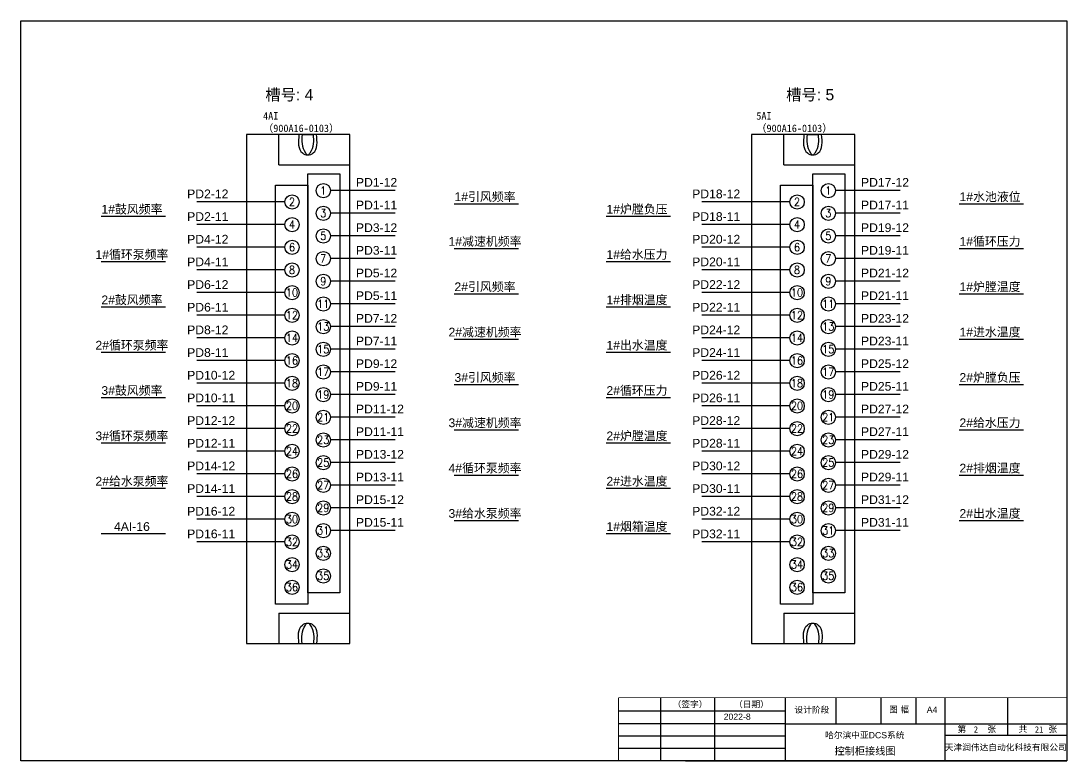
# Model space of a CAD drawing. Extents: x -156069 to -122631, y 9787 to 31117.
# Drawn here: x -151196 to -146995, y 20471 to 23442 of the extents above; entities that cross this region are included whole.
import ezdxf
from ezdxf.enums import TextEntityAlignment as Align

# ---------------------------------------------------------------- set-up
doc = ezdxf.new("R2010")
doc.units = 0
doc.layers.get('0').update_dxf_attribs({"linetype": 'CONTINUOUS'})
doc.layers.add('1', color=143, linetype='CONTINUOUS')
doc.layers.add('TEXT', color=3, linetype='CONTINUOUS')
doc.styles.add('Arial', font='arial.ttf')
doc.styles.add('ROMAND', font='romand')
doc.styles.get("Standard").update_dxf_attribs({"font": ''})
doc.styles.get('Standard').set_extended_font_data('SimSun')

msp = doc.modelspace()

# ---------------------------------------------------------------- linework, layer by layer
at = {"color": 1}
for p, q in [((-150160.66223, 22864.35373), (-150160.66223, 22986.07157)), ((-150067.17524, 22986.07157), (-150021.28768, 22986.07157)), ((-148132.38576, 22864.35373), (-148132.38576, 22986.07157)), ((-148038.89877, 22986.07157), (-147993.0112, 22986.07157)), ((-150160.66223, 22864.35373), (-149875.63188, 22864.35373)), ((-148132.38576, 22864.35373), (-147847.3554, 22864.35373)), ((-150160.66223, 21065.29787), (-149875.63188, 21065.29787)), ((-150160.66223, 21065.29787), (-150160.66223, 20943.58003)), ((-148132.38576, 21065.29787), (-147847.3554, 21065.29787)), ((-148132.38576, 21065.29787), (-148132.38576, 20943.58003)), ((-150067.17524, 20943.58003), (-150021.28768, 20943.58003)), ((-148038.89877, 20943.58003), (-147993.0112, 20943.58003))]:
    msp.add_line(p, q, dxfattribs=at)
at = {"color": 0}
for p, q in [((-149693.23955, 22761.06873), (-149952.96208, 22761.06873)), ((-147664.96307, 22761.06873), (-147924.6856, 22761.06873)), ((-150135.71446, 22715.56873), (-150489.85871, 22715.56873)), ((-148107.43799, 22715.56873), (-148461.58223, 22715.56873)), ((-149693.23955, 22670.06873), (-149952.96208, 22670.06873)), ((-147664.96307, 22670.06873), (-147924.6856, 22670.06873)), ((-150135.71446, 22624.56873), (-150489.85871, 22624.56873)), ((-148107.43799, 22624.56873), (-148461.58223, 22624.56873)), ((-149693.23955, 22579.06873), (-149952.96208, 22579.06873)), ((-147664.96307, 22579.06873), (-147924.6856, 22579.06873)), ((-150135.71446, 22533.56873), (-150489.85871, 22533.56873)), ((-148107.43799, 22533.56873), (-148461.58223, 22533.56873)), ((-149693.23955, 22488.06873), (-149952.96208, 22488.06873)), ((-147664.96307, 22488.06873), (-147924.6856, 22488.06873)), ((-150135.71446, 22442.56873), (-150489.85871, 22442.56873)), ((-148107.43799, 22442.56873), (-148461.58223, 22442.56873)), ((-149693.23955, 22397.06873), (-149952.96208, 22397.06873)), ((-147664.96307, 22397.06873), (-147924.6856, 22397.06873)), ((-150135.71446, 22351.56873), (-150489.85871, 22351.56873)), ((-148107.43799, 22351.56873), (-148461.58223, 22351.56873)), ((-149693.23955, 22306.06873), (-149952.96208, 22306.06873)), ((-147664.96307, 22306.06873), (-147924.6856, 22306.06873)), ((-150135.71446, 22260.56873), (-150489.85871, 22260.56873)), ((-148107.43799, 22260.56873), (-148461.58223, 22260.56873)), ((-149693.23955, 22215.06873), (-149952.96208, 22215.06873)), ((-147664.96307, 22215.06873), (-147924.6856, 22215.06873)), ((-150135.71446, 22169.56873), (-150489.85871, 22169.56873)), ((-148107.43799, 22169.56873), (-148461.58223, 22169.56873)), ((-149693.23955, 22124.06873), (-149952.96208, 22124.06873)), ((-147664.96307, 22124.06873), (-147924.6856, 22124.06873)), ((-150135.71446, 22078.56873), (-150489.85871, 22078.56873)), ((-148107.43799, 22078.56873), (-148461.58223, 22078.56873)), ((-149693.23955, 22033.06873), (-149952.96208, 22033.06873)), ((-147664.96307, 22033.06873), (-147924.6856, 22033.06873)), ((-150135.71446, 21987.56873), (-150489.85871, 21987.56873)), ((-148107.43799, 21987.56873), (-148461.58223, 21987.56873)), ((-149693.23955, 21942.06873), (-149952.96208, 21942.06873)), ((-147664.96307, 21942.06873), (-147924.6856, 21942.06873)), ((-150135.71446, 21896.56873), (-150489.85871, 21896.56873)), ((-148107.43799, 21896.56873), (-148461.58223, 21896.56873)), ((-149693.23955, 21851.06873), (-149952.96208, 21851.06873)), ((-147664.96307, 21851.06873), (-147924.6856, 21851.06873)), ((-150135.71446, 21805.56873), (-150489.85871, 21805.56873)), ((-148107.43799, 21805.56873), (-148461.58223, 21805.56873)), ((-149693.23955, 21760.06873), (-149952.96208, 21760.06873)), ((-147664.96307, 21760.06873), (-147924.6856, 21760.06873)), ((-150135.71446, 21714.56873), (-150489.85871, 21714.56873)), ((-148107.43799, 21714.56873), (-148461.58223, 21714.56873)), ((-149693.23955, 21669.06873), (-149952.96208, 21669.06873)), ((-147664.96307, 21669.06873), (-147924.6856, 21669.06873)), ((-150135.71446, 21623.56873), (-150489.85871, 21623.56873)), ((-148107.43799, 21623.56873), (-148461.58223, 21623.56873)), ((-149693.23955, 21578.06873), (-149952.96208, 21578.06873)), ((-147664.96307, 21578.06873), (-147924.6856, 21578.06873)), ((-150135.71446, 21532.56873), (-150489.85871, 21532.56873)), ((-148107.43799, 21532.56873), (-148461.58223, 21532.56873)), ((-149693.23955, 21487.06873), (-149952.96208, 21487.06873)), ((-147664.96307, 21487.06873), (-147924.6856, 21487.06873)), ((-150135.71446, 21441.56873), (-150489.85871, 21441.56873)), ((-148107.43799, 21441.56873), (-148461.58223, 21441.56873)), ((-149693.23955, 21396.06873), (-149952.96208, 21396.06873)), ((-147664.96307, 21396.06873), (-147924.6856, 21396.06873)), ((-150135.71446, 21350.56873), (-150489.85871, 21350.56873)), ((-148107.43799, 21350.56873), (-148461.58223, 21350.56873))]:
    msp.add_line(p, q, dxfattribs=at)
at = {"color": 1}
for points in [[(-149875.63188, 22986.07157), (-150290.5617, 22986.07157), (-150290.5617, 20943.58003), (-149875.63188, 20943.58003)], [(-147847.3554, 22986.07157), (-148262.28523, 22986.07157), (-148262.28523, 20943.58003), (-147847.3554, 20943.58003)], [(-150044.23146, 22828.66873), (-149915.04036, 22828.66873), (-149915.04036, 21146.46873), (-150044.23146, 21146.46873)], [(-148015.95498, 22828.66873), (-147886.76389, 22828.66873), (-147886.76389, 21146.46873), (-148015.95498, 21146.46873)], [(-150173.42256, 22783.16873), (-150044.23146, 22783.16873), (-150044.23146, 21100.96873), (-150173.42256, 21100.96873)], [(-148145.14608, 22783.16873), (-148015.95498, 22783.16873), (-148015.95498, 21100.96873), (-148145.14608, 21100.96873)]]:
    msp.add_lwpolyline(points, close=True, dxfattribs=at)
for centre in [(-149981.56208, 22761.06873), (-147953.2856, 22761.06873), (-150107.11446, 22715.56873), (-148078.83799, 22715.56873), (-149981.56208, 22670.06873), (-147953.2856, 22670.06873), (-150107.11446, 22624.56873), (-148078.83799, 22624.56873), (-149981.56208, 22579.06873), (-147953.2856, 22579.06873), (-150107.11446, 22533.56873), (-148078.83799, 22533.56873), (-149981.56208, 22488.06873), (-147953.2856, 22488.06873), (-150107.11446, 22442.56873), (-148078.83799, 22442.56873), (-149981.56208, 22397.06873), (-147953.2856, 22397.06873), (-150107.11446, 22351.56873), (-148078.83799, 22351.56873), (-149981.56208, 22306.06873), (-147953.2856, 22306.06873), (-150107.11446, 22260.56873), (-148078.83799, 22260.56873), (-149981.56208, 22215.06873), (-147953.2856, 22215.06873), (-150107.11446, 22169.56873), (-148078.83799, 22169.56873), (-149981.56208, 22124.06873), (-147953.2856, 22124.06873), (-150107.11446, 22078.56873), (-148078.83799, 22078.56873), (-149981.56208, 22033.06873), (-147953.2856, 22033.06873), (-150107.11446, 21987.56873), (-148078.83799, 21987.56873), (-149981.56208, 21942.06873), (-147953.2856, 21942.06873), (-150107.11446, 21896.56873), (-148078.83799, 21896.56873), (-149981.56208, 21851.06873), (-147953.2856, 21851.06873), (-150107.11446, 21805.56873), (-148078.83799, 21805.56873), (-149981.56208, 21760.06873), (-147953.2856, 21760.06873), (-150107.11446, 21714.56873), (-148078.83799, 21714.56873), (-149981.56208, 21669.06873), (-147953.2856, 21669.06873), (-150107.11446, 21623.56873), (-148078.83799, 21623.56873), (-149981.56208, 21578.06873), (-147953.2856, 21578.06873), (-150107.11446, 21532.56873), (-148078.83799, 21532.56873), (-149981.56208, 21487.06873), (-147953.2856, 21487.06873), (-150107.11446, 21441.56873), (-148078.83799, 21441.56873), (-149981.56208, 21396.06873), (-147953.2856, 21396.06873), (-150107.11446, 21350.56873), (-148078.83799, 21350.56873), (-149981.56208, 21305.06873), (-147953.2856, 21305.06873), (-150107.11446, 21259.56873), (-148078.83799, 21259.56873), (-149981.56208, 21214.06873), (-147953.2856, 21214.06873), (-150107.11446, 21168.56873), (-148078.83799, 21168.56873)]:
    msp.add_circle(centre, 28.6, dxfattribs=at)
for points in [[(-150079.52524, 22986.07157), (-150065.92941, 22912.55254), (-150044.23146, 22904.46544), (-150022.02066, 22912.55254), (-150008.93768, 22986.07157)], [(-150067.17524, 22986.07157), (-150053.57941, 22912.55254), (-150044.23146, 22904.46544), (-150034.37066, 22912.55254), (-150021.28768, 22986.07157)], [(-148051.24877, 22986.07157), (-148037.65293, 22912.55254), (-148015.95498, 22904.46544), (-147993.74418, 22912.55254), (-147980.6612, 22986.07157)], [(-148038.89877, 22986.07157), (-148025.30293, 22912.55254), (-148015.95498, 22904.46544), (-148006.09418, 22912.55254), (-147993.0112, 22986.07157)], [(-150079.52524, 20943.58003), (-150065.92941, 21017.09906), (-150044.23146, 21025.18615), (-150022.02066, 21017.09906), (-150008.93768, 20943.58003)], [(-150067.17524, 20943.58003), (-150053.57941, 21017.09906), (-150044.23146, 21025.18615), (-150034.37066, 21017.09906), (-150021.28768, 20943.58003)], [(-148051.24877, 20943.58003), (-148037.65293, 21017.09906), (-148015.95498, 21025.18615), (-147993.74418, 21017.09906), (-147980.6612, 20943.58003)], [(-148038.89877, 20943.58003), (-148025.30293, 21017.09906), (-148015.95498, 21025.18615), (-148006.09418, 21017.09906), (-147993.0112, 20943.58003)]]:
    msp.add_spline(points, degree=3, dxfattribs=at)
at = {"layer": '1'}
for p, q in [((-151196.11883, 23442.43891), (-146996.11885, 23442.43891)), ((-151196.11883, 20472.4389), (-151196.11883, 23442.43891)), ((-146996.11885, 23442.43891), (-146996.11885, 20472.4389)), ((-148626.96843, 20725.91275), (-148626.96843, 20471.61424)), ((-148410.59717, 20725.91275), (-148410.59717, 20471.61424)), ((-148127.17739, 20725.91275), (-148127.17739, 20471.61424)), ((-147923.67937, 20725.91275), (-147923.67937, 20621.00561)), ((-147743.05158, 20725.91275), (-147743.05158, 20621.00561)), ((-147602.28064, 20725.91275), (-147602.28064, 20621.00561)), ((-147485.66568, 20725.91275), (-147485.66568, 20471.61424)), ((-147234.45785, 20725.91275), (-147234.45785, 20573.14749)), ((-148796.1189, 20672.4389), (-148127.17739, 20672.4389)), ((-148796.1189, 20622.4389), (-148127.17739, 20622.4389)), ((-148127.17739, 20621.00561), (-147381.65458, 20621.00561)), ((-147382.91919, 20621.00561), (-146996.11885, 20621.00561)), ((-148796.1189, 20572.4389), (-148127.17739, 20572.4389)), ((-146996.11885, 20573.14749), (-147485.66568, 20573.14749)), ((-148796.1189, 20522.4389), (-148127.17739, 20522.4389)), ((-146996.11885, 20472.4389), (-151196.11883, 20472.4389)), ((-148527.5438, 20472.4389), (-148796.1189, 20472.43891)), ((-148527.5438, 20472.4389), (-146996.11885, 20472.4389))]:
    msp.add_line(p, q, dxfattribs=at)
at = {"layer": '1', "const_width": 3}
for points in [[(-148796.1189, 20725.91275), (-146996.11885, 20725.91275)], [(-148796.1189, 20472.43891), (-148796.1189, 20725.91275)]]:
    msp.add_lwpolyline(points, dxfattribs=at)
at = {"layer": 'TEXT', "color": 0}
for p, q in [((-149198.07034, 22706.98759), (-149456.10258, 22706.98759)), ((-147169.79386, 22706.98759), (-147427.82611, 22706.98759)), ((-150616.07239, 22657.04295), (-150874.10463, 22657.04295)), ((-148587.79591, 22657.04295), (-148845.82815, 22657.04295)), ((-149198.07034, 22527.60123), (-149456.10258, 22527.60123)), ((-147169.79386, 22527.60123), (-147427.82611, 22527.60123)), ((-150616.07239, 22475.04295), (-150874.10463, 22475.04295)), ((-148587.79591, 22475.04295), (-148845.82815, 22475.04295)), ((-149198.07034, 22345.60123), (-149456.10258, 22345.60123)), ((-147169.79386, 22345.60123), (-147427.82611, 22345.60123)), ((-150616.07239, 22293.04295), (-150874.10463, 22293.04295)), ((-148587.79591, 22293.04295), (-148845.82815, 22293.04295)), ((-149198.07034, 22163.60123), (-149456.10258, 22163.60123)), ((-147169.79386, 22163.60123), (-147427.82611, 22163.60123)), ((-150616.07239, 22111.04295), (-150874.10463, 22111.04295)), ((-148587.79591, 22111.04295), (-148845.82815, 22111.04295)), ((-149198.07034, 21981.60123), (-149456.10258, 21981.60123)), ((-147169.79386, 21981.60123), (-147427.82611, 21981.60123)), ((-150616.07239, 21929.04295), (-150874.10463, 21929.04295)), ((-148587.79591, 21929.04295), (-148845.82815, 21929.04295)), ((-149198.07034, 21799.60123), (-149456.10258, 21799.60123)), ((-147169.79386, 21799.60123), (-147427.82611, 21799.60123)), ((-150616.07239, 21747.04295), (-150874.10463, 21747.04295)), ((-148587.79591, 21747.04295), (-148845.82815, 21747.04295)), ((-149198.07034, 21617.60123), (-149456.10258, 21617.60123)), ((-147169.79386, 21617.60123), (-147427.82611, 21617.60123)), ((-150616.07239, 21565.04295), (-150874.10463, 21565.04295)), ((-148587.79591, 21565.04295), (-148845.82815, 21565.04295)), ((-149198.07034, 21435.60123), (-149456.10258, 21435.60123)), ((-147169.79386, 21435.60123), (-147427.82611, 21435.60123)), ((-150616.07239, 21383.04295), (-150874.10463, 21383.04295)), ((-148587.79591, 21383.04295), (-148845.82815, 21383.04295))]:
    msp.add_line(p, q, dxfattribs=at)

# ---------------------------------------------------------------- texts
at = {"layer": '1', "style": 'Arial'}
for s, p in [('（签字）', (-148578.72135, 20686.51098)), ('（日期）', (-148332.28427, 20686.51098)), ('设计阶段', (-148089.50452, 20664.54634)), ('图 幅', (-147709.24366, 20665.68982)), ('A4', (-147558.12017, 20664.59432)), ('2022-8', (-148373.86176, 20636.59557))]:
    msp.add_text(s, height=25, dxfattribs=at).set_placement(p)
for s, height, p in [('哈尔滨中亚DCS系统', 25, (-147806.96696, 20574.98287)), ('控制柜接线图', 30, (-147805.95944, 20511.51151)), ('天津润伟达自动化科技有限公司', 25, (-147240.77101, 20525.95642))]:
    msp.add_text(s, height=height, dxfattribs=at).set_placement(p, align=Align.MIDDLE_CENTER)
at = {"layer": '1'}
for s, p in [('第     张', (-147434.6426, 20586.49009)), ('2', (-147369.08372, 20585.43501)), ('共     张', (-147189.45912, 20586.49009)), ('21', (-147123.90024, 20585.43501))]:
    msp.add_text(s, height=25, dxfattribs=at).set_placement(p)
at = {"layer": 'TEXT', "style": 'ROMAND', "width": 0.9}
for s, p in [('1', (-149982.15466, 22745.73259)), ('1', (-147953.87818, 22745.73259)), ('2', (-150107.70705, 22700.23259)), ('2', (-148079.43057, 22700.23259)), ('3', (-149982.15466, 22654.73259)), ('3', (-147953.87818, 22654.73259)), ('4', (-150107.70705, 22609.23259)), ('4', (-148079.43057, 22609.23259)), ('5', (-149982.15466, 22563.73259)), ('5', (-147953.87818, 22563.73259)), ('6', (-150107.70705, 22518.23259)), ('6', (-148079.43057, 22518.23259)), ('7', (-149982.15466, 22472.73259)), ('7', (-147953.87818, 22472.73259)), ('8', (-150107.70705, 22427.23259)), ('8', (-148079.43057, 22427.23259)), ('9', (-149982.15466, 22381.73259)), ('9', (-147953.87818, 22381.73259)), ('10', (-150107.70705, 22336.23259)), ('10', (-148079.43057, 22336.23259)), ('11', (-149982.15466, 22290.73259)), ('11', (-147953.87818, 22290.73259)), ('12', (-150107.70705, 22245.23259)), ('12', (-148079.43057, 22245.23259)), ('13', (-149982.15466, 22199.73259)), ('13', (-147953.87818, 22199.73259)), ('14', (-150107.70705, 22154.23259)), ('14', (-148079.43057, 22154.23259)), ('15', (-149982.15466, 22108.73259)), ('15', (-147953.87818, 22108.73259)), ('16', (-150107.70705, 22063.23259)), ('16', (-148079.43057, 22063.23259)), ('17', (-149982.15466, 22017.73259)), ('17', (-147953.87818, 22017.73259)), ('18', (-150107.70705, 21972.23259)), ('18', (-148079.43057, 21972.23259)), ('19', (-149982.15466, 21926.73259)), ('19', (-147953.87818, 21926.73259)), ('20', (-150107.70705, 21881.23259)), ('20', (-148079.43057, 21881.23259)), ('21', (-149982.15466, 21835.73259)), ('21', (-147953.87818, 21835.73259)), ('22', (-150107.70705, 21790.23259)), ('22', (-148079.43057, 21790.23259)), ('23', (-149982.15466, 21744.73259)), ('23', (-147953.87818, 21744.73259)), ('24', (-150107.70705, 21699.23259)), ('24', (-148079.43057, 21699.23259)), ('25', (-149982.15466, 21653.73259)), ('25', (-147953.87818, 21653.73259)), ('26', (-150107.70705, 21608.23259)), ('26', (-148079.43057, 21608.23259)), ('27', (-149982.15466, 21562.73259)), ('27', (-147953.87818, 21562.73259)), ('28', (-150107.70705, 21517.23259)), ('28', (-148079.43057, 21517.23259)), ('29', (-149982.15466, 21471.73259)), ('29', (-147953.87818, 21471.73259)), ('30', (-150107.70705, 21426.23259)), ('30', (-148079.43057, 21426.23259)), ('31', (-149982.15466, 21380.73259)), ('31', (-147953.87818, 21380.73259)), ('32', (-150107.70705, 21335.23259)), ('32', (-148079.43057, 21335.23259)), ('33', (-149982.15466, 21289.73259)), ('33', (-147953.87818, 21289.73259)), ('34', (-150107.70705, 21244.23259)), ('34', (-148079.43057, 21244.23259)), ('35', (-149982.15466, 21198.73259)), ('35', (-147953.87818, 21198.73259)), ('36', (-150107.70705, 21153.23259)), ('36', (-148079.43057, 21153.23259))]:
    msp.add_text(s, height=31.61186, dxfattribs=at).set_placement(p, align=Align.CENTER)
at = {"layer": 'TEXT', "color": 0, "style": 'Arial'}
for s, p in [('PD1-12', (-149850.68109, 22776.83976)), ('PD17-12', (-147822.40461, 22776.83976)), ('PD2-12', (-150528.50219, 22730.58067)), ('PD18-12', (-148500.22572, 22730.58067)), ('PD1-11', (-149850.68109, 22685.83976)), ('PD17-11', (-147822.40461, 22685.83976)), ('PD2-11', (-150528.50219, 22639.58067)), ('PD18-11', (-148500.22572, 22639.58067)), ('PD3-12', (-149850.68109, 22594.83976)), ('PD19-12', (-147822.40461, 22594.83976)), ('PD4-12', (-150528.50219, 22548.58067)), ('PD20-12', (-148500.22572, 22548.58067)), ('PD3-11', (-149850.68109, 22503.83976)), ('PD19-11', (-147822.40461, 22503.83976)), ('PD4-11', (-150528.50219, 22457.58067)), ('PD20-11', (-148500.22572, 22457.58067)), ('PD5-12', (-149850.68109, 22412.83976)), ('PD21-12', (-147822.40461, 22412.83976)), ('PD6-12', (-150528.50219, 22366.58067)), ('PD22-12', (-148500.22572, 22366.58067)), ('PD5-11', (-149850.68109, 22321.83976)), ('PD21-11', (-147822.40461, 22321.83976)), ('PD6-11', (-150528.50219, 22275.58067)), ('PD22-11', (-148500.22572, 22275.58067)), ('PD7-12', (-149850.68109, 22230.83976)), ('PD23-12', (-147822.40461, 22230.83976)), ('PD8-12', (-150528.50219, 22184.58067)), ('PD24-12', (-148500.22572, 22184.58067)), ('PD7-11', (-149850.68109, 22139.83976)), ('PD23-11', (-147822.40461, 22139.83976)), ('PD8-11', (-150528.50219, 22093.58067)), ('PD24-11', (-148500.22572, 22093.58067)), ('PD9-12', (-149850.68109, 22048.83976)), ('PD25-12', (-147822.40461, 22048.83976)), ('PD10-12', (-150528.50219, 22002.58067)), ('PD26-12', (-148500.22572, 22002.58067)), ('PD9-11', (-149850.68109, 21957.83976)), ('PD25-11', (-147822.40461, 21957.83976)), ('PD10-11', (-150528.50219, 21911.58067)), ('PD26-11', (-148500.22572, 21911.58067)), ('PD11-12', (-149850.68109, 21866.83976)), ('PD27-12', (-147822.40461, 21866.83976)), ('PD12-12', (-150528.50219, 21820.58067)), ('PD28-12', (-148500.22572, 21820.58067)), ('PD11-11', (-149850.68109, 21775.83976)), ('PD27-11', (-147822.40461, 21775.83976)), ('PD12-11', (-150528.50219, 21729.58067)), ('PD28-11', (-148500.22572, 21729.58067)), ('PD13-12', (-149850.68109, 21684.83976)), ('PD29-12', (-147822.40461, 21684.83976)), ('PD14-12', (-150528.50219, 21638.58067)), ('PD30-12', (-148500.22572, 21638.58067)), ('PD13-11', (-149850.68109, 21593.83976)), ('PD29-11', (-147822.40461, 21593.83976)), ('PD14-11', (-150528.50219, 21547.58067)), ('PD30-11', (-148500.22572, 21547.58067)), ('PD15-12', (-149850.68109, 21502.83976)), ('PD31-12', (-147822.40461, 21502.83976)), ('PD16-12', (-150528.50219, 21456.58067)), ('PD32-12', (-148500.22572, 21456.58067)), ('PD15-11', (-149850.68109, 21411.83976)), ('PD31-11', (-147822.40461, 21411.83976)), ('PD16-11', (-150528.50219, 21365.58067)), ('PD32-11', (-148500.22572, 21365.58067))]:
    msp.add_text(s, height=35, dxfattribs=at).set_placement(p)
for s, p in [('1#引风频率', (-149332.34129, 22736.48407)), ('1#水池液位', (-147304.06482, 22736.48407)), ('1#鼓风频率', (-150750.34334, 22686.53943)), ('1#炉膛负压', (-148722.06686, 22686.53943)), ('1#减速机频率', (-149332.34129, 22557.09771)), ('1#循环压力', (-147304.06482, 22557.09771)), ('1#循环泵频率', (-150750.34334, 22504.53943)), ('1#给水压力', (-148722.06686, 22504.53943)), ('2#引风频率', (-149332.34129, 22375.09771)), ('1#炉膛温度', (-147304.06482, 22375.09771)), ('2#鼓风频率', (-150750.34334, 22322.53943)), ('1#排烟温度', (-148722.06686, 22322.53943)), ('2#减速机频率', (-149332.34129, 22193.09771)), ('1#进水温度', (-147304.06482, 22193.09771)), ('2#循环泵频率', (-150750.34334, 22140.53943)), ('1#出水温度', (-148722.06686, 22140.53943)), ('3#引风频率', (-149332.34129, 22011.09771)), ('2#炉膛负压', (-147304.06482, 22011.09771)), ('3#鼓风频率', (-150750.34334, 21958.53943)), ('2#循环压力', (-148722.06686, 21958.53943)), ('3#减速机频率', (-149332.34129, 21829.09771)), ('2#给水压力', (-147304.06482, 21829.09771)), ('3#循环泵频率', (-150750.34334, 21776.53943)), ('2#炉膛温度', (-148722.06686, 21776.53943)), ('4#循环泵频率', (-149332.34129, 21647.09771)), ('2#排烟温度', (-147304.06482, 21647.09771)), ('2#给水泵频率', (-150750.34334, 21594.53943)), ('2#进水温度', (-148722.06686, 21594.53943)), ('3#给水泵频率', (-149332.34129, 21465.09771)), ('2#出水温度', (-147304.06482, 21465.09771)), ('4AI-16', (-150750.34334, 21412.53943)), ('1#烟箱温度', (-148722.06686, 21412.53943))]:
    msp.add_text(s, height=35, dxfattribs=at).set_placement(p, align=Align.MIDDLE_CENTER)
at = {"layer": 'TEXT', "attachment_point": 1, "style": 'Arial'}
for s, insert, char_height, width in [('{\\fSimSun|b0|i0|c134|p2;槽号}: 4', (-150214.55044, 23168.6486), 45, 503.7787992), ('{\\fSimSun|b0|i0|c134|p2;槽号}: 5', (-148122.55094, 23168.6486), 45, 233.0692), ('{\\fSimSun|b0|i0|c134|p2;4\\fSimSun|b0|i0|c0|p2;AI\\fSimSun|b0|i0|c134|p2;（900A16-0103）}', (-150223.39353, 23076.15599), 29.9, 233.0692), ('{\\fSimSun|b0|i0|c134|p2;5\\fSimSun|b0|i0|c0|p2;AI\\fSimSun|b0|i0|c134|p2;（900A16-0103）}', (-148242.55237, 23076.15599), 29.9, 233.0692)]:
    msp.add_mtext(s, dxfattribs=dict(at, insert=insert, char_height=char_height, width=width))

doc.saveas('drawing.dxf')
